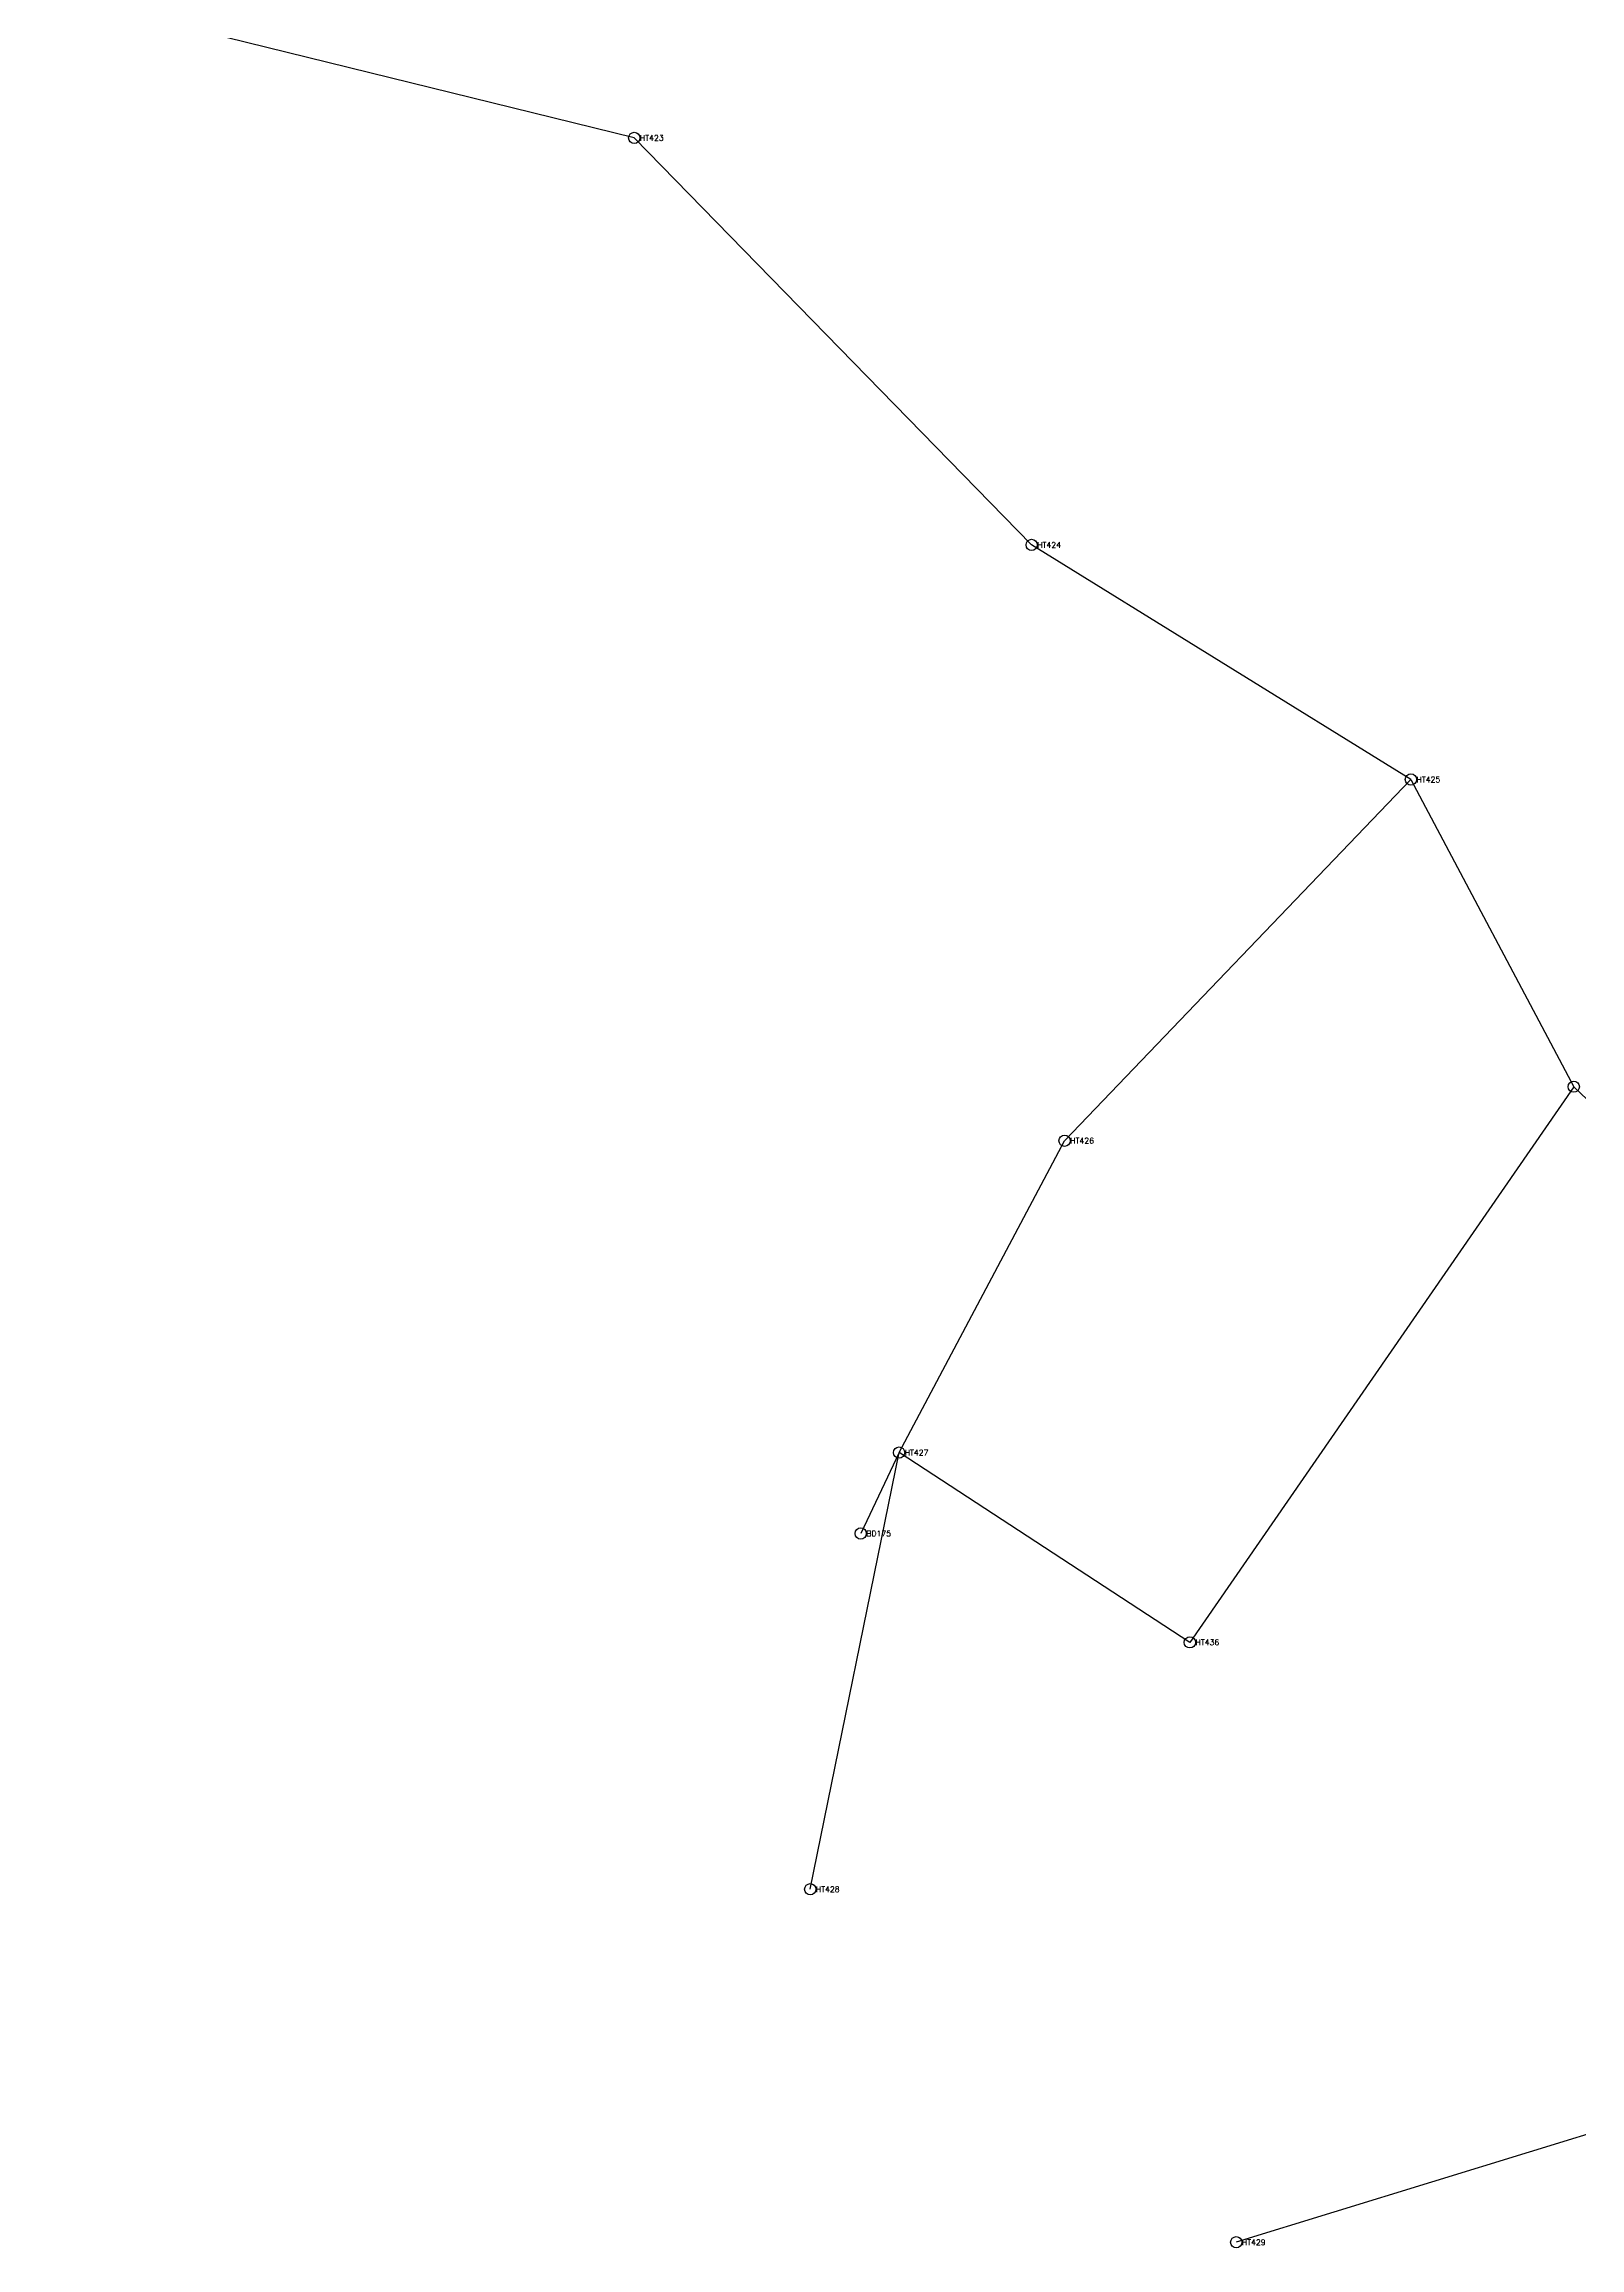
# Model space of a CAD drawing. Extents: x 249003 to 251270, y 2746050 to 2748778.
# Drawn here: x 250599.6 to 250871.4, y 2746074.8 to 2746464.9 of the extents above; entities that cross this region are included whole.
import ezdxf

# ---------------------------------------------------------------- set-up
doc = ezdxf.new("R2010")
doc.units = 0
doc.styles.get("Standard").update_dxf_attribs({"font": 'simplex'})

msp = doc.modelspace()

# ---------------------------------------------------------------- linework, layer by layer
at = {"color": 4}
for p, q in [((250704.064, 2746448.305), (250599.611, 2746474.026)), ((250774.388, 2746376.265), (250704.064, 2746448.305)), ((250841.504, 2746334.741), (250774.388, 2746376.265)), ((250780.218, 2746270.808), (250841.504, 2746334.741)), ((250841.504, 2746334.741), (250870.331, 2746280.375)), ((250870.331, 2746280.375), (250802.387, 2746182.026)), ((250870.331, 2746280.375), (250937.246, 2746216.519)), ((250750.921, 2746215.616), (250780.218, 2746270.808)), ((250735.199, 2746138.33), (250750.921, 2746215.616)), ((250750.921, 2746215.616), (250744.129, 2746201.292)), ((250802.387, 2746182.026), (250750.921, 2746215.616)), ((250880.113, 2746097.207), (250810.59, 2746075.843))]:
    msp.add_line(p, q, dxfattribs=at)
for centre in [(250704.064, 2746448.305), (250774.388, 2746376.265), (250841.504, 2746334.741), (250870.331, 2746280.375), (250780.218, 2746270.808), (250750.921, 2746215.616), (250744.129, 2746201.292), (250802.387, 2746182.026), (250735.199, 2746138.33), (250810.59, 2746075.843)]:
    msp.add_circle(centre, 1)

# ---------------------------------------------------------------- texts
at = {"color": 5}
for s, p in [('HT423', (250705.064, 2746447.805)), ('HT424', (250775.388, 2746375.765)), ('HT425', (250842.504, 2746334.241)), ('HT426', (250781.218, 2746270.308)), ('HT427', (250751.921, 2746215.116)), ('BD175', (250745.129, 2746200.792)), ('HT436', (250803.387, 2746181.526)), ('HT428', (250736.199, 2746137.83)), ('HT429', (250811.59, 2746075.343))]:
    msp.add_text(s, height=1, dxfattribs=at).set_placement(p)

doc.saveas('drawing.dxf')
